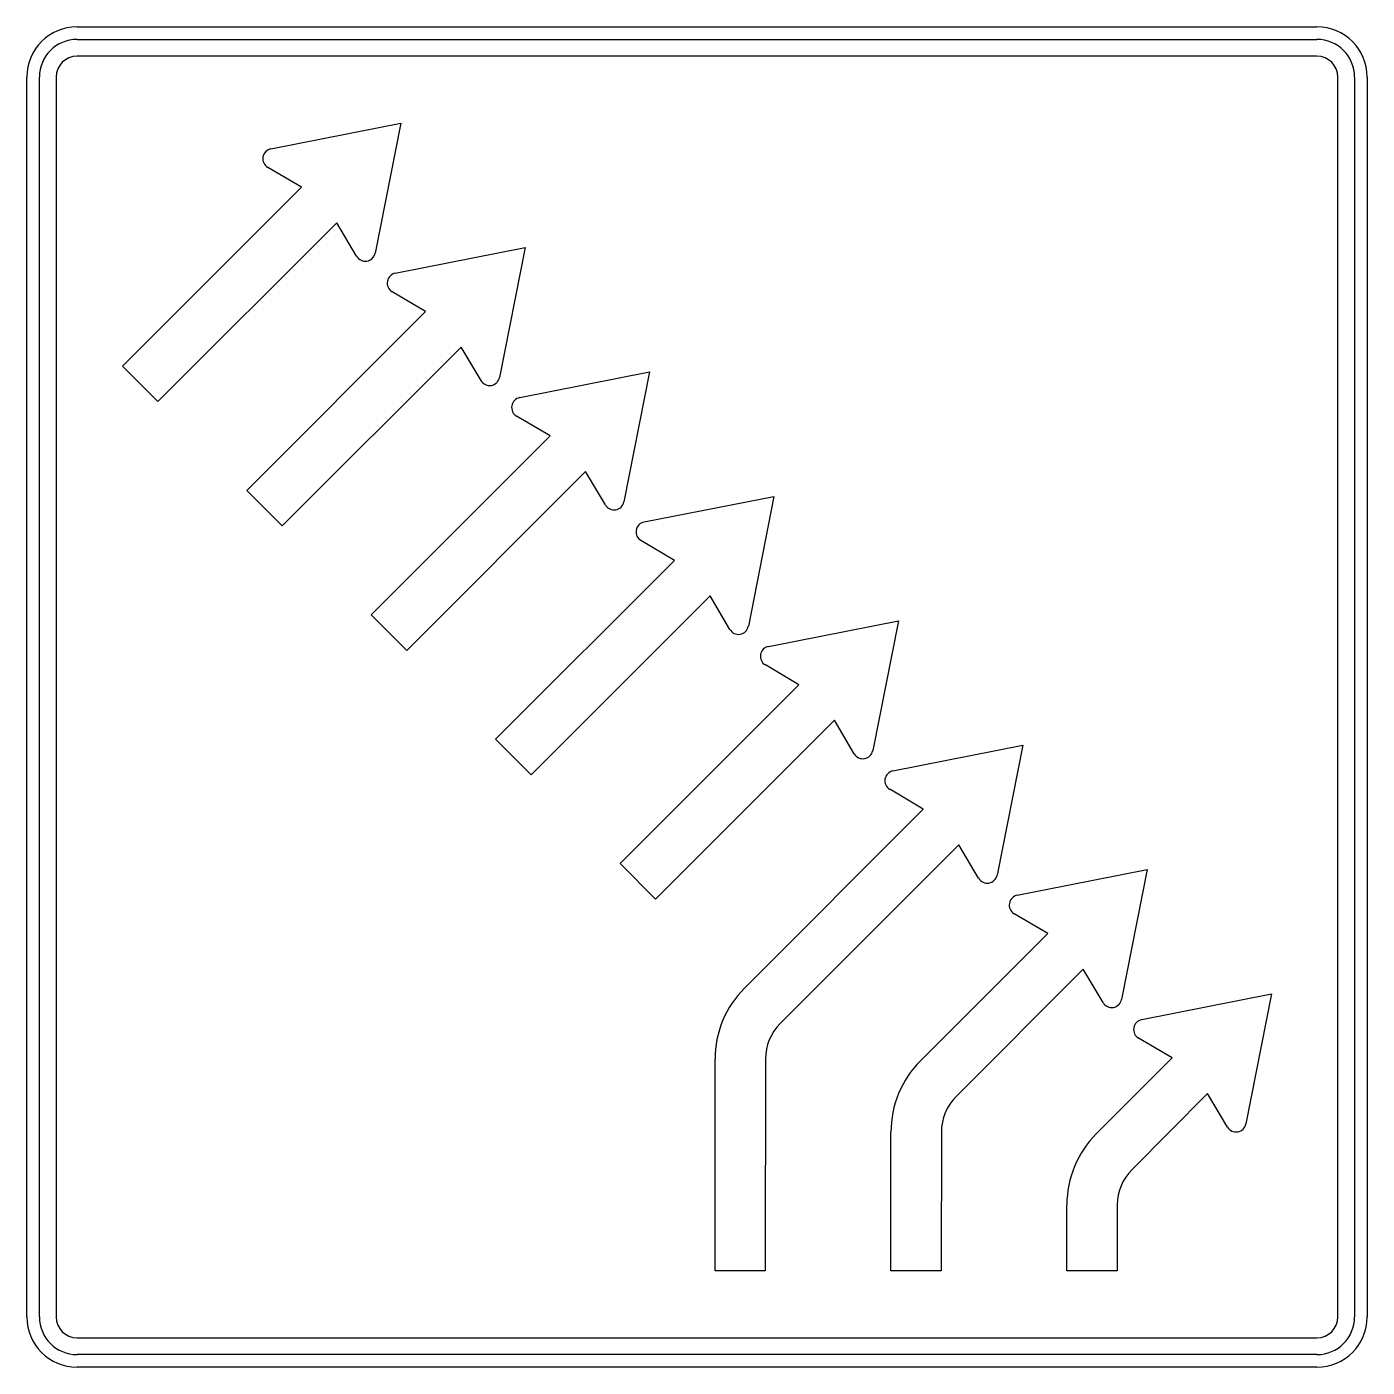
# Model space of a CAD drawing. Extents: x 0 to 1600, y 0 to 1600.
import ezdxf

# ---------------------------------------------------------------- set-up
doc = ezdxf.new("R2010")
doc.units = 0
doc.header["$LTSCALE"] = 25
doc.linetypes.add('AUSGEZOGEN', pattern=[0])
doc.layers.get('0').update_dxf_attribs({"linetype": 'AUSGEZOGEN'})

msp = doc.modelspace()

# ---------------------------------------------------------------- linework, layer by layer
for p, q in [((60, 1600), (1540, 1600)), ((60, 1585), (1540, 1585)), ((1540, 1565), (60, 1565)), ((0, 60), (0, 1540)), ((15, 60), (15, 1540)), ((35, 1540), (35, 60)), ((1565, 60), (1565, 1540)), ((1585, 1540), (1585, 60)), ((1600, 1540), (1600, 60)), ((291.4, 1454.3), (446.4, 1485)), ((446.4, 1485), (415.8, 1329.9)), ((327.7, 1408.6), (287.6, 1432.2)), ((114.1, 1195.1), (327.7, 1408.6)), ((370.1, 1366.2), (156.5, 1152.7)), ((393.7, 1326.2), (370.1, 1366.2)), ((439.9, 1305.9), (594.9, 1336.5)), ((594.9, 1336.5), (564.3, 1181.4)), ((476.1, 1260.1), (436.1, 1283.8)), ((262.6, 1046.6), (476.1, 1260.1)), ((518.6, 1217.7), (305, 1004.2)), ((542.2, 1177.7), (518.6, 1217.7)), ((156.5, 1152.7), (114.1, 1195.1)), ((588.4, 1157.4), (743.4, 1188)), ((743.4, 1188), (712.8, 1033)), ((624.6, 1111.6), (584.6, 1135.3)), ((411.1, 898.1), (624.6, 1111.6)), ((667.1, 1069.2), (453.5, 855.7)), ((690.7, 1029.2), (667.1, 1069.2)), ((305, 1004.2), (262.6, 1046.6)), ((736.9, 1008.9), (891.9, 1039.5)), ((891.9, 1039.5), (861.3, 884.5)), ((773.1, 963.1), (733.1, 986.8)), ((559.6, 749.6), (773.1, 963.1)), ((815.6, 920.7), (602, 707.2)), ((839.2, 880.7), (815.6, 920.7)), ((453.5, 855.7), (411.1, 898.1)), ((885.4, 860.4), (1040.4, 891)), ((1040.4, 891), (1009.8, 736)), ((921.6, 814.7), (881.6, 838.3)), ((708.1, 601.1), (921.6, 814.7)), ((964, 772.2), (750.5, 558.7)), ((987.7, 732.2), (964, 772.2)), ((602, 707.2), (559.6, 749.6)), ((1033.8, 711.9), (1188.9, 742.5)), ((1188.9, 742.5), (1158.3, 587.5)), ((1070.1, 666.2), (1030.1, 689.8)), ((856.6, 452.6), (1070.1, 666.2)), ((1112.5, 623.7), (899.3, 410.1)), ((1136.2, 583.7), (1112.5, 623.7)), ((750.5, 558.7), (708.1, 601.1)), ((1182.3, 563.4), (1337.4, 594)), ((1337.4, 594), (1306.8, 439)), ((1218.6, 517.7), (1178.6, 541.3)), ((1066.6, 365.6), (1218.6, 517.7)), ((1261, 475.2), (1109.3, 323.1)), ((1284.7, 435.2), (1261, 475.2)), ((1330.8, 414.9), (1485.9, 445.5)), ((1485.9, 445.5), (1455.2, 290.5)), ((1367.1, 369.2), (1327.1, 392.8)), ((1276.6, 278.6), (1367.1, 369.2)), ((821.5, 115), (821.5, 367.7)), ((881.7, 367.7), (881.5, 115)), ((1409.5, 326.8), (1319.3, 236.1)), ((1433.1, 286.7), (1409.5, 326.8)), ((1031.5, 115), (1031.5, 280.7)), ((1091.7, 280.7), (1091.5, 115)), ((1241.5, 115), (1241.5, 193.7)), ((1301.7, 193.7), (1301.5, 115)), ((881.5, 115), (821.5, 115)), ((1091.5, 115), (1031.5, 115)), ((1301.5, 115), (1241.5, 115)), ((60, 35), (1540, 35)), ((1540, 15), (60, 15)), ((1540, 0), (60, 0))]:
    msp.add_line(p, q)
for centre, radius, start, end in [((60, 1540), 60, 90, 180), ((1540, 1540), 60, 0, 90), ((60, 1540), 45, 90.005, 180), ((1540, 1540), 45, 0, 90), ((60, 1540), 25, 90, 180), ((1540, 1540), 25, 0, 90), ((293.7, 1442.5), 12, 101.2, 239.47), ((404, 1332.2), 12, 210.525, 348.8), ((442.2, 1294.1), 12, 101.2, 239.47), ((552.5, 1183.8), 12, 210.525, 348.8), ((590.7, 1145.6), 12, 101.2, 239.47), ((701, 1035.3), 12, 210.525, 348.8), ((739.2, 997.1), 12, 101.2, 239.47), ((849.5, 886.8), 12, 210.525, 348.8), ((887.7, 848.6), 12, 101.2, 239.47), ((998, 738.3), 12, 210.525, 348.8), ((1036.2, 700.1), 12, 101.195, 239.5), ((1146.5, 589.8), 12, 210.525, 348.8), ((1184.7, 551.6), 12, 101.195, 239.5), ((941.5, 367.7), 120, 135, 180), ((1295, 441.3), 12, 210.525, 348.8), ((941.7, 367.7), 60, 135, 180), ((1333.2, 403.1), 12, 101.195, 239.5), ((1151.5, 280.7), 120, 135, 180), ((1151.7, 280.7), 60, 135, 180), ((1443.5, 292.8), 12, 210.525, 348.8), ((1361.5, 193.7), 120, 135, 180), ((1361.7, 193.7), 60, 135, 180), ((60, 60), 60, 180, 270), ((60, 60), 45, 180, 270), ((60, 60), 25, 180, 270), ((1540, 60), 60, 270, 360), ((1540, 60), 45, 270, 360), ((1540, 60), 25, 270, 360)]:
    msp.add_arc(centre, radius, start, end)

doc.saveas('drawing.dxf')
